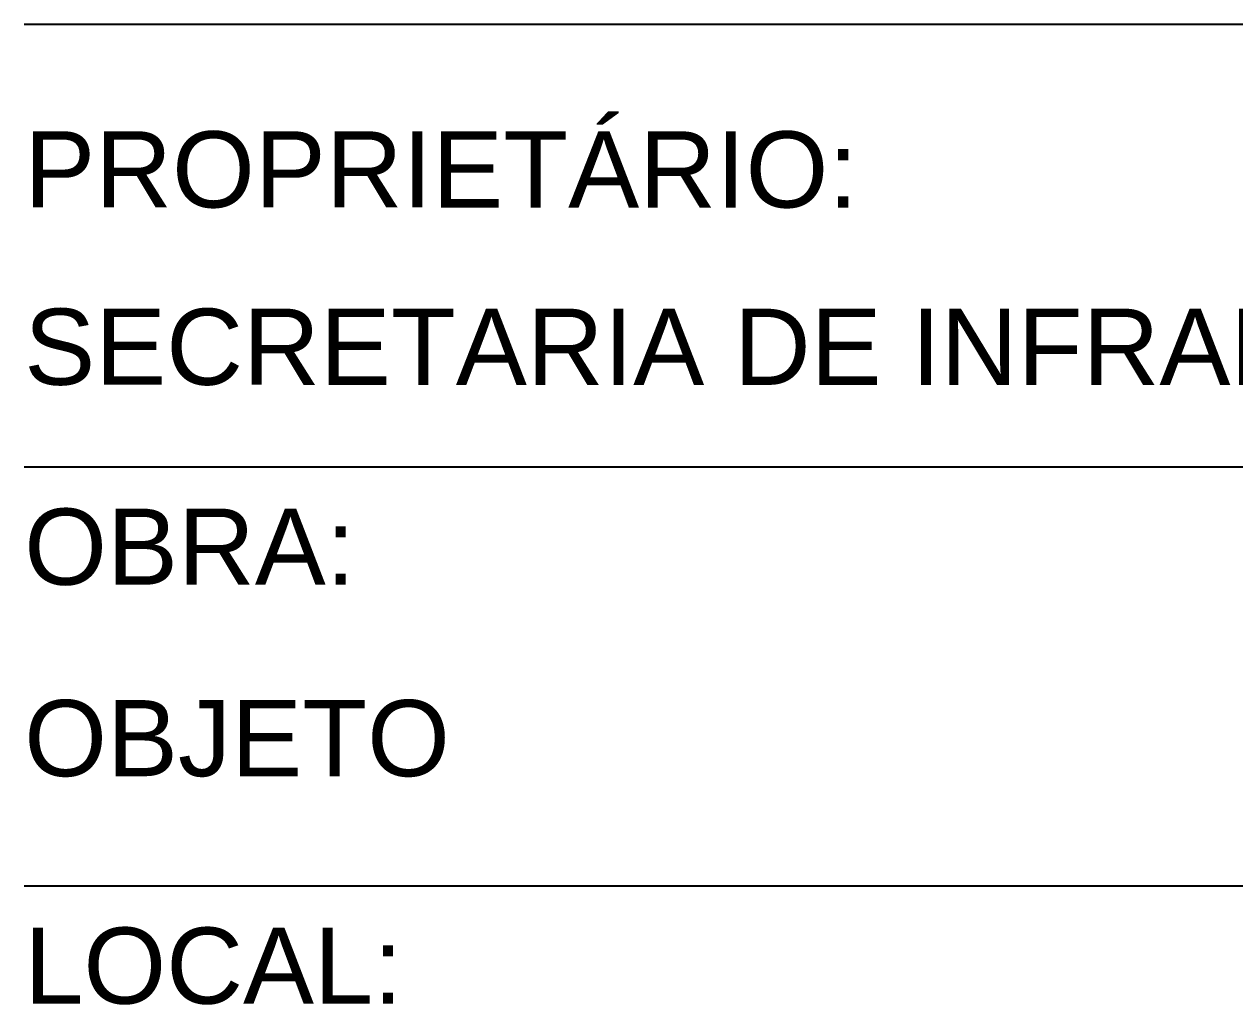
# Model space of a CAD drawing. Header units: millimetres. Extents: x 0 to 687901, y 0 to 346525.
# Drawn here: x 15379.9 to 15613.5, y 33170.8 to 33360 of the extents above; entities that cross this region are included whole.
import ezdxf
from ezdxf.enums import TextEntityAlignment as Align

# ---------------------------------------------------------------- set-up
doc = ezdxf.new("R2010")
doc.units = ezdxf.units.MM
doc.layers.add('ARQ_Texto', color=7, linetype='Continuous')
doc.styles.add('ARIAL', font='arial.ttf')

msp = doc.modelspace()

# ---------------------------------------------------------------- linework, layer by layer
at = {"layer": 'ARQ_Texto'}
for p, q in [((15379.88, 33359.96), (17092.63, 33359.96)), ((15379.88, 33274.55), (17092.62, 33274.55)), ((15379.88, 33193.72), (17092.61, 33193.72))]:
    msp.add_line(p, q, dxfattribs=at)

# ---------------------------------------------------------------- texts
at = {"layer": 'ARQ_Texto', "style": 'ARIAL'}
for s, p in [('PROPRIETÁRIO:', (15379.88, 33331.95)), ('SECRETARIA DE INFRAESTRUTURA E LOGÍSTICA ', (15379.88, 33297.73)), ('OBRA:', (15379.88, 33259.15)), ('OBJETO', (15379.88, 33222.21)), ('LOCAL:', (15379.88, 33178.31))]:
    msp.add_text(s, height=14.7, rotation=359.9947, dxfattribs=at).set_placement(p, align=Align.MIDDLE_LEFT)

doc.saveas('drawing.dxf')
